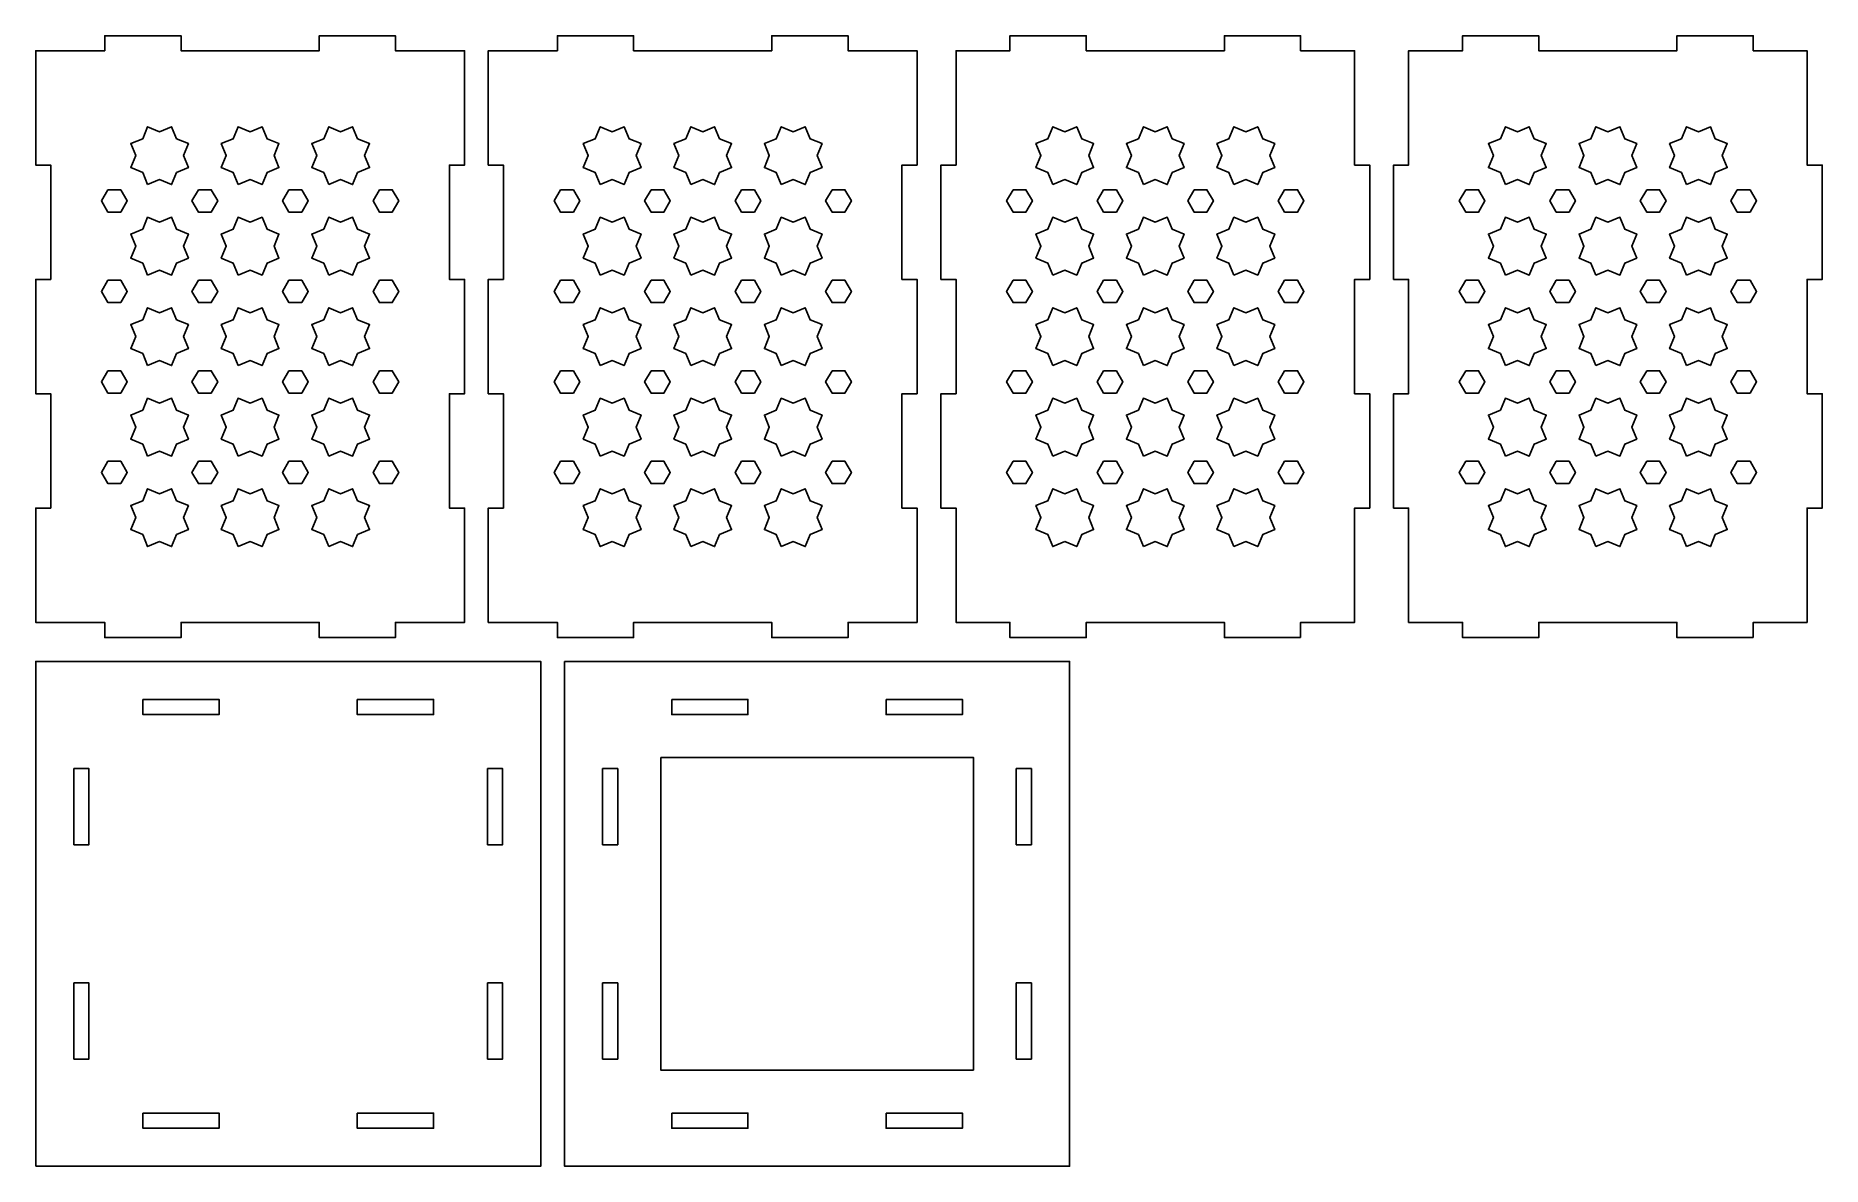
# Model space of a CAD drawing. Header units: millimetres. Extents: x 0 to 375, y -237 to 0.
import ezdxf

# ---------------------------------------------------------------- set-up
doc = ezdxf.new("R2010")
doc.units = ezdxf.units.MM
doc.layers.add('CUT', color=1, linetype='Continuous')

msp = doc.modelspace()

# ---------------------------------------------------------------- linework, layer by layer
at = {"layer": 'CUT'}
for points in [[(3.17, -123.17), (0, -123.17), (0, -99.17), (3.17, -99.17), (3.17, -75.17), (0, -75.17), (0, -51.17), (3.17, -51.17), (3.17, -27.17), (0, -27.17), (0, -3.17), (3.17, -3.17), (14.5, -3.17), (14.5, 0), (30.5, 0), (30.5, -3.17), (59.5, -3.17), (59.5, 0), (75.5, 0), (75.5, -3.17), (86.83, -3.17), (90, -3.17), (90, -27.17), (86.83, -27.17), (86.83, -51.17), (90, -51.17), (90, -75.17), (86.83, -75.17), (86.83, -99.17), (90, -99.17), (90, -123.17), (86.83, -123.17), (75.5, -123.17), (75.5, -126.35), (59.5, -126.35), (59.5, -123.17), (30.5, -123.17), (30.5, -126.35), (14.5, -126.35), (14.5, -123.17), (3.17, -123.17)], [(98.17, -123.17), (95, -123.17), (95, -99.17), (98.17, -99.17), (98.17, -75.17), (95, -75.17), (95, -51.17), (98.17, -51.17), (98.17, -27.17), (95, -27.17), (95, -3.17), (98.17, -3.17), (109.5, -3.17), (109.5, 0), (125.5, 0), (125.5, -3.17), (154.5, -3.17), (154.5, 0), (170.5, 0), (170.5, -3.17), (181.82, -3.17), (185, -3.17), (185, -27.17), (181.82, -27.17), (181.82, -51.17), (185, -51.17), (185, -75.17), (181.82, -75.17), (181.82, -99.17), (185, -99.17), (185, -123.17), (181.82, -123.17), (170.5, -123.17), (170.5, -126.35), (154.5, -126.35), (154.5, -123.17), (125.5, -123.17), (125.5, -126.35), (109.5, -126.35), (109.5, -123.17), (98.17, -123.17)], [(265.5, -126.35), (249.5, -126.35), (249.5, -123.17), (220.5, -123.17), (220.5, -126.35), (204.5, -126.35), (204.5, -123.17), (193.18, -123.17), (193.18, -99.17), (190, -99.17), (190, -75.17), (193.18, -75.17), (193.18, -51.17), (190, -51.17), (190, -27.17), (193.18, -27.17), (193.18, -3.17), (204.5, -3.17), (204.5, 0), (220.5, 0), (220.5, -3.17), (249.5, -3.17), (249.5, 0), (265.5, 0), (265.5, -3.17), (276.82, -3.17), (276.82, -27.17), (280, -27.17), (280, -51.17), (276.82, -51.17), (276.82, -75.17), (280, -75.17), (280, -99.17), (276.82, -99.17), (276.82, -123.17), (265.5, -123.17), (265.5, -126.35)], [(360.5, -126.35), (344.5, -126.35), (344.5, -123.17), (315.5, -123.17), (315.5, -126.35), (299.5, -126.35), (299.5, -123.17), (288.18, -123.17), (288.18, -99.17), (285, -99.17), (285, -75.17), (288.18, -75.17), (288.18, -51.17), (285, -51.17), (285, -27.17), (288.18, -27.17), (288.18, -3.17), (299.5, -3.17), (299.5, 0), (315.5, 0), (315.5, -3.17), (344.5, -3.17), (344.5, 0), (360.5, 0), (360.5, -3.17), (371.82, -3.17), (371.82, -27.17), (375, -27.17), (375, -51.17), (371.82, -51.17), (371.82, -75.17), (375, -75.17), (375, -99.17), (371.82, -99.17), (371.82, -123.17), (360.5, -123.17), (360.5, -126.35)], [(23.49, -31.24), (26, -30.2), (28.51, -31.24), (29.55, -28.73), (32.06, -27.69), (31.02, -25.17), (32.06, -22.66), (29.55, -21.62), (28.51, -19.11), (26, -20.15), (23.49, -19.11), (22.45, -21.62), (19.94, -22.66), (20.98, -25.17), (19.94, -27.69), (22.45, -28.73), (23.49, -31.24)], [(42.49, -31.24), (45, -30.2), (47.51, -31.24), (48.55, -28.73), (51.06, -27.69), (50.02, -25.17), (51.06, -22.66), (48.55, -21.62), (47.51, -19.11), (45, -20.15), (42.49, -19.11), (41.45, -21.62), (38.94, -22.66), (39.98, -25.17), (38.94, -27.69), (41.45, -28.73), (42.49, -31.24)], [(61.49, -31.24), (64, -30.2), (66.51, -31.24), (67.55, -28.73), (70.06, -27.69), (69.02, -25.17), (70.06, -22.66), (67.55, -21.62), (66.51, -19.11), (64, -20.15), (61.49, -19.11), (60.45, -21.62), (57.94, -22.66), (58.98, -25.17), (57.94, -27.69), (60.45, -28.73), (61.49, -31.24)], [(118.49, -31.24), (121, -30.2), (123.51, -31.24), (124.55, -28.73), (127.06, -27.69), (126.02, -25.17), (127.06, -22.66), (124.55, -21.62), (123.51, -19.11), (121, -20.15), (118.49, -19.11), (117.45, -21.62), (114.94, -22.66), (115.98, -25.17), (114.94, -27.69), (117.45, -28.73), (118.49, -31.24)], [(137.49, -31.24), (140, -30.2), (142.51, -31.24), (143.55, -28.73), (146.06, -27.69), (145.02, -25.17), (146.06, -22.66), (143.55, -21.62), (142.51, -19.11), (140, -20.15), (137.49, -19.11), (136.45, -21.62), (133.94, -22.66), (134.98, -25.17), (133.94, -27.69), (136.45, -28.73), (137.49, -31.24)], [(156.49, -31.24), (159, -30.2), (161.51, -31.24), (162.55, -28.73), (165.06, -27.69), (164.02, -25.17), (165.06, -22.66), (162.55, -21.62), (161.51, -19.11), (159, -20.15), (156.49, -19.11), (155.45, -21.62), (152.94, -22.66), (153.98, -25.17), (152.94, -27.69), (155.45, -28.73), (156.49, -31.24)], [(213.49, -31.24), (216, -30.2), (218.51, -31.24), (219.55, -28.73), (222.06, -27.69), (221.02, -25.17), (222.06, -22.66), (219.55, -21.62), (218.51, -19.11), (216, -20.15), (213.49, -19.11), (212.45, -21.62), (209.94, -22.66), (210.98, -25.17), (209.94, -27.69), (212.45, -28.73), (213.49, -31.24)], [(232.49, -31.24), (235, -30.2), (237.51, -31.24), (238.55, -28.73), (241.06, -27.69), (240.02, -25.17), (241.06, -22.66), (238.55, -21.62), (237.51, -19.11), (235, -20.15), (232.49, -19.11), (231.45, -21.62), (228.94, -22.66), (229.98, -25.17), (228.94, -27.69), (231.45, -28.73), (232.49, -31.24)], [(251.49, -31.24), (254, -30.2), (256.51, -31.24), (257.55, -28.73), (260.06, -27.69), (259.02, -25.17), (260.06, -22.66), (257.55, -21.62), (256.51, -19.11), (254, -20.15), (251.49, -19.11), (250.45, -21.62), (247.94, -22.66), (248.98, -25.17), (247.94, -27.69), (250.45, -28.73), (251.49, -31.24)], [(308.49, -31.24), (311, -30.2), (313.51, -31.24), (314.55, -28.73), (317.06, -27.69), (316.02, -25.17), (317.06, -22.66), (314.55, -21.62), (313.51, -19.11), (311, -20.15), (308.49, -19.11), (307.45, -21.62), (304.94, -22.66), (305.98, -25.17), (304.94, -27.69), (307.45, -28.73), (308.49, -31.24)], [(327.49, -31.24), (330, -30.2), (332.51, -31.24), (333.55, -28.73), (336.06, -27.69), (335.02, -25.17), (336.06, -22.66), (333.55, -21.62), (332.51, -19.11), (330, -20.15), (327.49, -19.11), (326.45, -21.62), (323.94, -22.66), (324.98, -25.17), (323.94, -27.69), (326.45, -28.73), (327.49, -31.24)], [(346.49, -31.24), (349, -30.2), (351.51, -31.24), (352.55, -28.73), (355.06, -27.69), (354.02, -25.17), (355.06, -22.66), (352.55, -21.62), (351.51, -19.11), (349, -20.15), (346.49, -19.11), (345.45, -21.62), (342.94, -22.66), (343.98, -25.17), (342.94, -27.69), (345.45, -28.73), (346.49, -31.24)], [(15.15, -32.34), (13.8, -34.67), (15.15, -37.01), (17.85, -37.01), (19.2, -34.67), (17.85, -32.34), (15.15, -32.34)], [(34.15, -32.34), (32.8, -34.67), (34.15, -37.01), (36.85, -37.01), (38.2, -34.67), (36.85, -32.34), (34.15, -32.34)], [(53.15, -32.34), (51.8, -34.67), (53.15, -37.01), (55.85, -37.01), (57.2, -34.67), (55.85, -32.34), (53.15, -32.34)], [(72.15, -32.34), (70.8, -34.67), (72.15, -37.01), (74.85, -37.01), (76.2, -34.67), (74.85, -32.34), (72.15, -32.34)], [(110.15, -32.34), (108.8, -34.67), (110.15, -37.01), (112.85, -37.01), (114.2, -34.67), (112.85, -32.34), (110.15, -32.34)], [(129.15, -32.34), (127.8, -34.67), (129.15, -37.01), (131.85, -37.01), (133.2, -34.67), (131.85, -32.34), (129.15, -32.34)], [(148.15, -32.34), (146.8, -34.67), (148.15, -37.01), (150.85, -37.01), (152.2, -34.67), (150.85, -32.34), (148.15, -32.34)], [(167.15, -32.34), (165.8, -34.67), (167.15, -37.01), (169.85, -37.01), (171.2, -34.67), (169.85, -32.34), (167.15, -32.34)], [(205.15, -32.34), (203.8, -34.67), (205.15, -37.01), (207.85, -37.01), (209.2, -34.67), (207.85, -32.34), (205.15, -32.34)], [(224.15, -32.34), (222.8, -34.67), (224.15, -37.01), (226.85, -37.01), (228.2, -34.67), (226.85, -32.34), (224.15, -32.34)], [(243.15, -32.34), (241.8, -34.67), (243.15, -37.01), (245.85, -37.01), (247.2, -34.67), (245.85, -32.34), (243.15, -32.34)], [(262.15, -32.34), (260.8, -34.67), (262.15, -37.01), (264.85, -37.01), (266.2, -34.67), (264.85, -32.34), (262.15, -32.34)], [(300.15, -32.34), (298.8, -34.67), (300.15, -37.01), (302.85, -37.01), (304.2, -34.67), (302.85, -32.34), (300.15, -32.34)], [(319.15, -32.34), (317.8, -34.67), (319.15, -37.01), (321.85, -37.01), (323.2, -34.67), (321.85, -32.34), (319.15, -32.34)], [(338.15, -32.34), (336.8, -34.67), (338.15, -37.01), (340.85, -37.01), (342.2, -34.67), (340.85, -32.34), (338.15, -32.34)], [(357.15, -32.34), (355.8, -34.67), (357.15, -37.01), (359.85, -37.01), (361.2, -34.67), (359.85, -32.34), (357.15, -32.34)], [(23.49, -50.24), (26, -49.2), (28.51, -50.24), (29.55, -47.73), (32.06, -46.69), (31.02, -44.17), (32.06, -41.66), (29.55, -40.62), (28.51, -38.11), (26, -39.15), (23.49, -38.11), (22.45, -40.62), (19.94, -41.66), (20.98, -44.17), (19.94, -46.69), (22.45, -47.73), (23.49, -50.24)], [(42.49, -50.24), (45, -49.2), (47.51, -50.24), (48.55, -47.73), (51.06, -46.69), (50.02, -44.17), (51.06, -41.66), (48.55, -40.62), (47.51, -38.11), (45, -39.15), (42.49, -38.11), (41.45, -40.62), (38.94, -41.66), (39.98, -44.17), (38.94, -46.69), (41.45, -47.73), (42.49, -50.24)], [(61.49, -50.24), (64, -49.2), (66.51, -50.24), (67.55, -47.73), (70.06, -46.69), (69.02, -44.17), (70.06, -41.66), (67.55, -40.62), (66.51, -38.11), (64, -39.15), (61.49, -38.11), (60.45, -40.62), (57.94, -41.66), (58.98, -44.17), (57.94, -46.69), (60.45, -47.73), (61.49, -50.24)], [(118.49, -50.24), (121, -49.2), (123.51, -50.24), (124.55, -47.73), (127.06, -46.69), (126.02, -44.17), (127.06, -41.66), (124.55, -40.62), (123.51, -38.11), (121, -39.15), (118.49, -38.11), (117.45, -40.62), (114.94, -41.66), (115.98, -44.17), (114.94, -46.69), (117.45, -47.73), (118.49, -50.24)], [(137.49, -50.24), (140, -49.2), (142.51, -50.24), (143.55, -47.73), (146.06, -46.69), (145.02, -44.17), (146.06, -41.66), (143.55, -40.62), (142.51, -38.11), (140, -39.15), (137.49, -38.11), (136.45, -40.62), (133.94, -41.66), (134.98, -44.17), (133.94, -46.69), (136.45, -47.73), (137.49, -50.24)], [(156.49, -50.24), (159, -49.2), (161.51, -50.24), (162.55, -47.73), (165.06, -46.69), (164.02, -44.17), (165.06, -41.66), (162.55, -40.62), (161.51, -38.11), (159, -39.15), (156.49, -38.11), (155.45, -40.62), (152.94, -41.66), (153.98, -44.17), (152.94, -46.69), (155.45, -47.73), (156.49, -50.24)], [(213.49, -50.24), (216, -49.2), (218.51, -50.24), (219.55, -47.73), (222.06, -46.69), (221.02, -44.17), (222.06, -41.66), (219.55, -40.62), (218.51, -38.11), (216, -39.15), (213.49, -38.11), (212.45, -40.62), (209.94, -41.66), (210.98, -44.17), (209.94, -46.69), (212.45, -47.73), (213.49, -50.24)], [(232.49, -50.24), (235, -49.2), (237.51, -50.24), (238.55, -47.73), (241.06, -46.69), (240.02, -44.17), (241.06, -41.66), (238.55, -40.62), (237.51, -38.11), (235, -39.15), (232.49, -38.11), (231.45, -40.62), (228.94, -41.66), (229.98, -44.17), (228.94, -46.69), (231.45, -47.73), (232.49, -50.24)], [(251.49, -50.24), (254, -49.2), (256.51, -50.24), (257.55, -47.73), (260.06, -46.69), (259.02, -44.17), (260.06, -41.66), (257.55, -40.62), (256.51, -38.11), (254, -39.15), (251.49, -38.11), (250.45, -40.62), (247.94, -41.66), (248.98, -44.17), (247.94, -46.69), (250.45, -47.73), (251.49, -50.24)], [(308.49, -50.24), (311, -49.2), (313.51, -50.24), (314.55, -47.73), (317.06, -46.69), (316.02, -44.17), (317.06, -41.66), (314.55, -40.62), (313.51, -38.11), (311, -39.15), (308.49, -38.11), (307.45, -40.62), (304.94, -41.66), (305.98, -44.17), (304.94, -46.69), (307.45, -47.73), (308.49, -50.24)], [(327.49, -50.24), (330, -49.2), (332.51, -50.24), (333.55, -47.73), (336.06, -46.69), (335.02, -44.17), (336.06, -41.66), (333.55, -40.62), (332.51, -38.11), (330, -39.15), (327.49, -38.11), (326.45, -40.62), (323.94, -41.66), (324.98, -44.17), (323.94, -46.69), (326.45, -47.73), (327.49, -50.24)], [(346.49, -50.24), (349, -49.2), (351.51, -50.24), (352.55, -47.73), (355.06, -46.69), (354.02, -44.17), (355.06, -41.66), (352.55, -40.62), (351.51, -38.11), (349, -39.15), (346.49, -38.11), (345.45, -40.62), (342.94, -41.66), (343.98, -44.17), (342.94, -46.69), (345.45, -47.73), (346.49, -50.24)], [(15.15, -51.34), (13.8, -53.67), (15.15, -56.01), (17.85, -56.01), (19.2, -53.67), (17.85, -51.34), (15.15, -51.34)], [(34.15, -51.34), (32.8, -53.67), (34.15, -56.01), (36.85, -56.01), (38.2, -53.67), (36.85, -51.34), (34.15, -51.34)], [(53.15, -51.34), (51.8, -53.67), (53.15, -56.01), (55.85, -56.01), (57.2, -53.67), (55.85, -51.34), (53.15, -51.34)], [(72.15, -51.34), (70.8, -53.67), (72.15, -56.01), (74.85, -56.01), (76.2, -53.67), (74.85, -51.34), (72.15, -51.34)], [(110.15, -51.34), (108.8, -53.67), (110.15, -56.01), (112.85, -56.01), (114.2, -53.67), (112.85, -51.34), (110.15, -51.34)], [(129.15, -51.34), (127.8, -53.67), (129.15, -56.01), (131.85, -56.01), (133.2, -53.67), (131.85, -51.34), (129.15, -51.34)], [(148.15, -51.34), (146.8, -53.67), (148.15, -56.01), (150.85, -56.01), (152.2, -53.67), (150.85, -51.34), (148.15, -51.34)], [(167.15, -51.34), (165.8, -53.67), (167.15, -56.01), (169.85, -56.01), (171.2, -53.67), (169.85, -51.34), (167.15, -51.34)], [(205.15, -51.34), (203.8, -53.67), (205.15, -56.01), (207.85, -56.01), (209.2, -53.67), (207.85, -51.34), (205.15, -51.34)], [(224.15, -51.34), (222.8, -53.67), (224.15, -56.01), (226.85, -56.01), (228.2, -53.67), (226.85, -51.34), (224.15, -51.34)], [(243.15, -51.34), (241.8, -53.67), (243.15, -56.01), (245.85, -56.01), (247.2, -53.67), (245.85, -51.34), (243.15, -51.34)], [(262.15, -51.34), (260.8, -53.67), (262.15, -56.01), (264.85, -56.01), (266.2, -53.67), (264.85, -51.34), (262.15, -51.34)], [(300.15, -51.34), (298.8, -53.67), (300.15, -56.01), (302.85, -56.01), (304.2, -53.67), (302.85, -51.34), (300.15, -51.34)], [(319.15, -51.34), (317.8, -53.67), (319.15, -56.01), (321.85, -56.01), (323.2, -53.67), (321.85, -51.34), (319.15, -51.34)], [(338.15, -51.34), (336.8, -53.67), (338.15, -56.01), (340.85, -56.01), (342.2, -53.67), (340.85, -51.34), (338.15, -51.34)], [(357.15, -51.34), (355.8, -53.67), (357.15, -56.01), (359.85, -56.01), (361.2, -53.67), (359.85, -51.34), (357.15, -51.34)], [(23.49, -69.24), (26, -68.2), (28.51, -69.24), (29.55, -66.73), (32.06, -65.69), (31.02, -63.17), (32.06, -60.66), (29.55, -59.62), (28.51, -57.11), (26, -58.15), (23.49, -57.11), (22.45, -59.62), (19.94, -60.66), (20.98, -63.17), (19.94, -65.69), (22.45, -66.73), (23.49, -69.24)], [(42.49, -69.24), (45, -68.2), (47.51, -69.24), (48.55, -66.73), (51.06, -65.69), (50.02, -63.17), (51.06, -60.66), (48.55, -59.62), (47.51, -57.11), (45, -58.15), (42.49, -57.11), (41.45, -59.62), (38.94, -60.66), (39.98, -63.17), (38.94, -65.69), (41.45, -66.73), (42.49, -69.24)], [(61.49, -69.24), (64, -68.2), (66.51, -69.24), (67.55, -66.73), (70.06, -65.69), (69.02, -63.17), (70.06, -60.66), (67.55, -59.62), (66.51, -57.11), (64, -58.15), (61.49, -57.11), (60.45, -59.62), (57.94, -60.66), (58.98, -63.17), (57.94, -65.69), (60.45, -66.73), (61.49, -69.24)], [(118.49, -69.24), (121, -68.2), (123.51, -69.24), (124.55, -66.73), (127.06, -65.69), (126.02, -63.17), (127.06, -60.66), (124.55, -59.62), (123.51, -57.11), (121, -58.15), (118.49, -57.11), (117.45, -59.62), (114.94, -60.66), (115.98, -63.17), (114.94, -65.69), (117.45, -66.73), (118.49, -69.24)], [(137.49, -69.24), (140, -68.2), (142.51, -69.24), (143.55, -66.73), (146.06, -65.69), (145.02, -63.17), (146.06, -60.66), (143.55, -59.62), (142.51, -57.11), (140, -58.15), (137.49, -57.11), (136.45, -59.62), (133.94, -60.66), (134.98, -63.17), (133.94, -65.69), (136.45, -66.73), (137.49, -69.24)], [(156.49, -69.24), (159, -68.2), (161.51, -69.24), (162.55, -66.73), (165.06, -65.69), (164.02, -63.17), (165.06, -60.66), (162.55, -59.62), (161.51, -57.11), (159, -58.15), (156.49, -57.11), (155.45, -59.62), (152.94, -60.66), (153.98, -63.17), (152.94, -65.69), (155.45, -66.73), (156.49, -69.24)], [(213.49, -69.24), (216, -68.2), (218.51, -69.24), (219.55, -66.73), (222.06, -65.69), (221.02, -63.17), (222.06, -60.66), (219.55, -59.62), (218.51, -57.11), (216, -58.15), (213.49, -57.11), (212.45, -59.62), (209.94, -60.66), (210.98, -63.17), (209.94, -65.69), (212.45, -66.73), (213.49, -69.24)], [(232.49, -69.24), (235, -68.2), (237.51, -69.24), (238.55, -66.73), (241.06, -65.69), (240.02, -63.17), (241.06, -60.66), (238.55, -59.62), (237.51, -57.11), (235, -58.15), (232.49, -57.11), (231.45, -59.62), (228.94, -60.66), (229.98, -63.17), (228.94, -65.69), (231.45, -66.73), (232.49, -69.24)], [(251.49, -69.24), (254, -68.2), (256.51, -69.24), (257.55, -66.73), (260.06, -65.69), (259.02, -63.17), (260.06, -60.66), (257.55, -59.62), (256.51, -57.11), (254, -58.15), (251.49, -57.11), (250.45, -59.62), (247.94, -60.66), (248.98, -63.17), (247.94, -65.69), (250.45, -66.73), (251.49, -69.24)], [(308.49, -69.24), (311, -68.2), (313.51, -69.24), (314.55, -66.73), (317.06, -65.69), (316.02, -63.17), (317.06, -60.66), (314.55, -59.62), (313.51, -57.11), (311, -58.15), (308.49, -57.11), (307.45, -59.62), (304.94, -60.66), (305.98, -63.17), (304.94, -65.69), (307.45, -66.73), (308.49, -69.24)], [(327.49, -69.24), (330, -68.2), (332.51, -69.24), (333.55, -66.73), (336.06, -65.69), (335.02, -63.17), (336.06, -60.66), (333.55, -59.62), (332.51, -57.11), (330, -58.15), (327.49, -57.11), (326.45, -59.62), (323.94, -60.66), (324.98, -63.17), (323.94, -65.69), (326.45, -66.73), (327.49, -69.24)], [(346.49, -69.24), (349, -68.2), (351.51, -69.24), (352.55, -66.73), (355.06, -65.69), (354.02, -63.17), (355.06, -60.66), (352.55, -59.62), (351.51, -57.11), (349, -58.15), (346.49, -57.11), (345.45, -59.62), (342.94, -60.66), (343.98, -63.17), (342.94, -65.69), (345.45, -66.73), (346.49, -69.24)], [(15.15, -70.34), (13.8, -72.67), (15.15, -75.01), (17.85, -75.01), (19.2, -72.67), (17.85, -70.34), (15.15, -70.34)], [(34.15, -70.34), (32.8, -72.67), (34.15, -75.01), (36.85, -75.01), (38.2, -72.67), (36.85, -70.34), (34.15, -70.34)], [(53.15, -70.34), (51.8, -72.67), (53.15, -75.01), (55.85, -75.01), (57.2, -72.67), (55.85, -70.34), (53.15, -70.34)], [(72.15, -70.34), (70.8, -72.67), (72.15, -75.01), (74.85, -75.01), (76.2, -72.67), (74.85, -70.34), (72.15, -70.34)], [(110.15, -70.34), (108.8, -72.67), (110.15, -75.01), (112.85, -75.01), (114.2, -72.67), (112.85, -70.34), (110.15, -70.34)], [(129.15, -70.34), (127.8, -72.67), (129.15, -75.01), (131.85, -75.01), (133.2, -72.67), (131.85, -70.34), (129.15, -70.34)], [(148.15, -70.34), (146.8, -72.67), (148.15, -75.01), (150.85, -75.01), (152.2, -72.67), (150.85, -70.34), (148.15, -70.34)], [(167.15, -70.34), (165.8, -72.67), (167.15, -75.01), (169.85, -75.01), (171.2, -72.67), (169.85, -70.34), (167.15, -70.34)], [(205.15, -70.34), (203.8, -72.67), (205.15, -75.01), (207.85, -75.01), (209.2, -72.67), (207.85, -70.34), (205.15, -70.34)], [(224.15, -70.34), (222.8, -72.67), (224.15, -75.01), (226.85, -75.01), (228.2, -72.67), (226.85, -70.34), (224.15, -70.34)], [(243.15, -70.34), (241.8, -72.67), (243.15, -75.01), (245.85, -75.01), (247.2, -72.67), (245.85, -70.34), (243.15, -70.34)], [(262.15, -70.34), (260.8, -72.67), (262.15, -75.01), (264.85, -75.01), (266.2, -72.67), (264.85, -70.34), (262.15, -70.34)], [(300.15, -70.34), (298.8, -72.67), (300.15, -75.01), (302.85, -75.01), (304.2, -72.67), (302.85, -70.34), (300.15, -70.34)], [(319.15, -70.34), (317.8, -72.67), (319.15, -75.01), (321.85, -75.01), (323.2, -72.67), (321.85, -70.34), (319.15, -70.34)], [(338.15, -70.34), (336.8, -72.67), (338.15, -75.01), (340.85, -75.01), (342.2, -72.67), (340.85, -70.34), (338.15, -70.34)], [(357.15, -70.34), (355.8, -72.67), (357.15, -75.01), (359.85, -75.01), (361.2, -72.67), (359.85, -70.34), (357.15, -70.34)], [(23.49, -88.24), (26, -87.2), (28.51, -88.24), (29.55, -85.73), (32.06, -84.69), (31.02, -82.17), (32.06, -79.66), (29.55, -78.62), (28.51, -76.11), (26, -77.15), (23.49, -76.11), (22.45, -78.62), (19.94, -79.66), (20.98, -82.17), (19.94, -84.69), (22.45, -85.73), (23.49, -88.24)], [(42.49, -88.24), (45, -87.2), (47.51, -88.24), (48.55, -85.73), (51.06, -84.69), (50.02, -82.17), (51.06, -79.66), (48.55, -78.62), (47.51, -76.11), (45, -77.15), (42.49, -76.11), (41.45, -78.62), (38.94, -79.66), (39.98, -82.17), (38.94, -84.69), (41.45, -85.73), (42.49, -88.24)], [(61.49, -88.24), (64, -87.2), (66.51, -88.24), (67.55, -85.73), (70.06, -84.69), (69.02, -82.17), (70.06, -79.66), (67.55, -78.62), (66.51, -76.11), (64, -77.15), (61.49, -76.11), (60.45, -78.62), (57.94, -79.66), (58.98, -82.17), (57.94, -84.69), (60.45, -85.73), (61.49, -88.24)], [(118.49, -88.24), (121, -87.2), (123.51, -88.24), (124.55, -85.73), (127.06, -84.69), (126.02, -82.17), (127.06, -79.66), (124.55, -78.62), (123.51, -76.11), (121, -77.15), (118.49, -76.11), (117.45, -78.62), (114.94, -79.66), (115.98, -82.17), (114.94, -84.69), (117.45, -85.73), (118.49, -88.24)], [(137.49, -88.24), (140, -87.2), (142.51, -88.24), (143.55, -85.73), (146.06, -84.69), (145.02, -82.17), (146.06, -79.66), (143.55, -78.62), (142.51, -76.11), (140, -77.15), (137.49, -76.11), (136.45, -78.62), (133.94, -79.66), (134.98, -82.17), (133.94, -84.69), (136.45, -85.73), (137.49, -88.24)], [(156.49, -88.24), (159, -87.2), (161.51, -88.24), (162.55, -85.73), (165.06, -84.69), (164.02, -82.17), (165.06, -79.66), (162.55, -78.62), (161.51, -76.11), (159, -77.15), (156.49, -76.11), (155.45, -78.62), (152.94, -79.66), (153.98, -82.17), (152.94, -84.69), (155.45, -85.73), (156.49, -88.24)], [(213.49, -88.24), (216, -87.2), (218.51, -88.24), (219.55, -85.73), (222.06, -84.69), (221.02, -82.17), (222.06, -79.66), (219.55, -78.62), (218.51, -76.11), (216, -77.15), (213.49, -76.11), (212.45, -78.62), (209.94, -79.66), (210.98, -82.17), (209.94, -84.69), (212.45, -85.73), (213.49, -88.24)], [(232.49, -88.24), (235, -87.2), (237.51, -88.24), (238.55, -85.73), (241.06, -84.69), (240.02, -82.17), (241.06, -79.66), (238.55, -78.62), (237.51, -76.11), (235, -77.15), (232.49, -76.11), (231.45, -78.62), (228.94, -79.66), (229.98, -82.17), (228.94, -84.69), (231.45, -85.73), (232.49, -88.24)], [(251.49, -88.24), (254, -87.2), (256.51, -88.24), (257.55, -85.73), (260.06, -84.69), (259.02, -82.17), (260.06, -79.66), (257.55, -78.62), (256.51, -76.11), (254, -77.15), (251.49, -76.11), (250.45, -78.62), (247.94, -79.66), (248.98, -82.17), (247.94, -84.69), (250.45, -85.73), (251.49, -88.24)], [(308.49, -88.24), (311, -87.2), (313.51, -88.24), (314.55, -85.73), (317.06, -84.69), (316.02, -82.17), (317.06, -79.66), (314.55, -78.62), (313.51, -76.11), (311, -77.15), (308.49, -76.11), (307.45, -78.62), (304.94, -79.66), (305.98, -82.17), (304.94, -84.69), (307.45, -85.73), (308.49, -88.24)], [(327.49, -88.24), (330, -87.2), (332.51, -88.24), (333.55, -85.73), (336.06, -84.69), (335.02, -82.17), (336.06, -79.66), (333.55, -78.62), (332.51, -76.11), (330, -77.15), (327.49, -76.11), (326.45, -78.62), (323.94, -79.66), (324.98, -82.17), (323.94, -84.69), (326.45, -85.73), (327.49, -88.24)], [(346.49, -88.24), (349, -87.2), (351.51, -88.24), (352.55, -85.73), (355.06, -84.69), (354.02, -82.17), (355.06, -79.66), (352.55, -78.62), (351.51, -76.11), (349, -77.15), (346.49, -76.11), (345.45, -78.62), (342.94, -79.66), (343.98, -82.17), (342.94, -84.69), (345.45, -85.73), (346.49, -88.24)], [(15.15, -89.34), (13.8, -91.67), (15.15, -94.01), (17.85, -94.01), (19.2, -91.67), (17.85, -89.34), (15.15, -89.34)], [(34.15, -89.34), (32.8, -91.67), (34.15, -94.01), (36.85, -94.01), (38.2, -91.67), (36.85, -89.34), (34.15, -89.34)], [(53.15, -89.34), (51.8, -91.67), (53.15, -94.01), (55.85, -94.01), (57.2, -91.67), (55.85, -89.34), (53.15, -89.34)], [(72.15, -89.34), (70.8, -91.67), (72.15, -94.01), (74.85, -94.01), (76.2, -91.67), (74.85, -89.34), (72.15, -89.34)], [(110.15, -89.34), (108.8, -91.67), (110.15, -94.01), (112.85, -94.01), (114.2, -91.67), (112.85, -89.34), (110.15, -89.34)], [(129.15, -89.34), (127.8, -91.67), (129.15, -94.01), (131.85, -94.01), (133.2, -91.67), (131.85, -89.34), (129.15, -89.34)], [(148.15, -89.34), (146.8, -91.67), (148.15, -94.01), (150.85, -94.01), (152.2, -91.67), (150.85, -89.34), (148.15, -89.34)], [(167.15, -89.34), (165.8, -91.67), (167.15, -94.01), (169.85, -94.01), (171.2, -91.67), (169.85, -89.34), (167.15, -89.34)], [(205.15, -89.34), (203.8, -91.67), (205.15, -94.01), (207.85, -94.01), (209.2, -91.67), (207.85, -89.34), (205.15, -89.34)], [(224.15, -89.34), (222.8, -91.67), (224.15, -94.01), (226.85, -94.01), (228.2, -91.67), (226.85, -89.34), (224.15, -89.34)], [(243.15, -89.34), (241.8, -91.67), (243.15, -94.01), (245.85, -94.01), (247.2, -91.67), (245.85, -89.34), (243.15, -89.34)], [(262.15, -89.34), (260.8, -91.67), (262.15, -94.01), (264.85, -94.01), (266.2, -91.67), (264.85, -89.34), (262.15, -89.34)], [(300.15, -89.34), (298.8, -91.67), (300.15, -94.01), (302.85, -94.01), (304.2, -91.67), (302.85, -89.34), (300.15, -89.34)], [(319.15, -89.34), (317.8, -91.67), (319.15, -94.01), (321.85, -94.01), (323.2, -91.67), (321.85, -89.34), (319.15, -89.34)], [(338.15, -89.34), (336.8, -91.67), (338.15, -94.01), (340.85, -94.01), (342.2, -91.67), (340.85, -89.34), (338.15, -89.34)], [(357.15, -89.34), (355.8, -91.67), (357.15, -94.01), (359.85, -94.01), (361.2, -91.67), (359.85, -89.34), (357.15, -89.34)], [(26, -106.2), (28.51, -107.24), (29.55, -104.73), (32.06, -103.69), (31.02, -101.17), (32.06, -98.66), (29.55, -97.62), (28.51, -95.11), (26, -96.15), (23.49, -95.11), (22.45, -97.62), (19.94, -98.66), (20.98, -101.17), (19.94, -103.69), (22.45, -104.73), (23.49, -107.24), (26, -106.2)], [(42.49, -107.24), (45, -106.2), (47.51, -107.24), (48.55, -104.73), (51.06, -103.69), (50.02, -101.17), (51.06, -98.66), (48.55, -97.62), (47.51, -95.11), (45, -96.15), (42.49, -95.11), (41.45, -97.62), (38.94, -98.66), (39.98, -101.17), (38.94, -103.69), (41.45, -104.73), (42.49, -107.24)], [(61.49, -107.24), (64, -106.2), (66.51, -107.24), (67.55, -104.73), (70.06, -103.69), (69.02, -101.17), (70.06, -98.66), (67.55, -97.62), (66.51, -95.11), (64, -96.15), (61.49, -95.11), (60.45, -97.62), (57.94, -98.66), (58.98, -101.17), (57.94, -103.69), (60.45, -104.73), (61.49, -107.24)], [(121, -106.2), (123.51, -107.24), (124.55, -104.73), (127.06, -103.69), (126.02, -101.17), (127.06, -98.66), (124.55, -97.62), (123.51, -95.11), (121, -96.15), (118.49, -95.11), (117.45, -97.62), (114.94, -98.66), (115.98, -101.17), (114.94, -103.69), (117.45, -104.73), (118.49, -107.24), (121, -106.2)], [(137.49, -107.24), (140, -106.2), (142.51, -107.24), (143.55, -104.73), (146.06, -103.69), (145.02, -101.17), (146.06, -98.66), (143.55, -97.62), (142.51, -95.11), (140, -96.15), (137.49, -95.11), (136.45, -97.62), (133.94, -98.66), (134.98, -101.17), (133.94, -103.69), (136.45, -104.73), (137.49, -107.24)], [(156.49, -107.24), (159, -106.2), (161.51, -107.24), (162.55, -104.73), (165.06, -103.69), (164.02, -101.17), (165.06, -98.66), (162.55, -97.62), (161.51, -95.11), (159, -96.15), (156.49, -95.11), (155.45, -97.62), (152.94, -98.66), (153.98, -101.17), (152.94, -103.69), (155.45, -104.73), (156.49, -107.24)], [(216, -106.2), (218.51, -107.24), (219.55, -104.73), (222.06, -103.69), (221.02, -101.17), (222.06, -98.66), (219.55, -97.62), (218.51, -95.11), (216, -96.15), (213.49, -95.11), (212.45, -97.62), (209.94, -98.66), (210.98, -101.17), (209.94, -103.69), (212.45, -104.73), (213.49, -107.24), (216, -106.2)], [(232.49, -107.24), (235, -106.2), (237.51, -107.24), (238.55, -104.73), (241.06, -103.69), (240.02, -101.17), (241.06, -98.66), (238.55, -97.62), (237.51, -95.11), (235, -96.15), (232.49, -95.11), (231.45, -97.62), (228.94, -98.66), (229.98, -101.17), (228.94, -103.69), (231.45, -104.73), (232.49, -107.24)], [(251.49, -107.24), (254, -106.2), (256.51, -107.24), (257.55, -104.73), (260.06, -103.69), (259.02, -101.17), (260.06, -98.66), (257.55, -97.62), (256.51, -95.11), (254, -96.15), (251.49, -95.11), (250.45, -97.62), (247.94, -98.66), (248.98, -101.17), (247.94, -103.69), (250.45, -104.73), (251.49, -107.24)], [(311, -106.2), (313.51, -107.24), (314.55, -104.73), (317.06, -103.69), (316.02, -101.17), (317.06, -98.66), (314.55, -97.62), (313.51, -95.11), (311, -96.15), (308.49, -95.11), (307.45, -97.62), (304.94, -98.66), (305.98, -101.17), (304.94, -103.69), (307.45, -104.73), (308.49, -107.24), (311, -106.2)], [(327.49, -107.24), (330, -106.2), (332.51, -107.24), (333.55, -104.73), (336.06, -103.69), (335.02, -101.17), (336.06, -98.66), (333.55, -97.62), (332.51, -95.11), (330, -96.15), (327.49, -95.11), (326.45, -97.62), (323.94, -98.66), (324.98, -101.17), (323.94, -103.69), (326.45, -104.73), (327.49, -107.24)], [(346.49, -107.24), (349, -106.2), (351.51, -107.24), (352.55, -104.73), (355.06, -103.69), (354.02, -101.17), (355.06, -98.66), (352.55, -97.62), (351.51, -95.11), (349, -96.15), (346.49, -95.11), (345.45, -97.62), (342.94, -98.66), (343.98, -101.17), (342.94, -103.69), (345.45, -104.73), (346.49, -107.24)], [(0, -237.35), (0, -131.35), (106, -131.35), (106, -237.35), (0, -237.35)], [(111, -131.35), (217, -131.35), (217, -237.35), (111, -237.35), (111, -131.35)], [(22.5, -139.35), (22.5, -142.52), (38.5, -142.52), (38.5, -139.35), (22.5, -139.35)], [(67.5, -139.35), (67.5, -142.52), (83.5, -142.52), (83.5, -139.35), (67.5, -139.35)], [(133.5, -139.35), (133.5, -142.52), (149.5, -142.52), (149.5, -139.35), (133.5, -139.35)], [(178.5, -139.35), (178.5, -142.52), (194.5, -142.52), (194.5, -139.35), (178.5, -139.35)], [(131.18, -151.52), (131.18, -217.17), (196.82, -217.17), (196.82, -151.52), (131.18, -151.52)], [(8, -153.85), (8, -169.85), (11.18, -169.85), (11.18, -153.85), (8, -153.85)], [(94.83, -153.85), (94.83, -169.85), (98, -169.85), (98, -153.85), (94.83, -153.85)], [(119, -153.85), (119, -169.85), (122.17, -169.85), (122.17, -153.85), (119, -153.85)], [(205.82, -153.85), (205.82, -169.85), (209, -169.85), (209, -153.85), (205.82, -153.85)], [(8, -198.85), (8, -214.85), (11.18, -214.85), (11.18, -198.85), (8, -198.85)], [(94.83, -198.85), (94.83, -214.85), (98, -214.85), (98, -198.85), (94.83, -198.85)], [(119, -198.85), (119, -214.85), (122.17, -214.85), (122.17, -198.85), (119, -198.85)], [(205.82, -198.85), (205.82, -214.85), (209, -214.85), (209, -198.85), (205.82, -198.85)], [(22.5, -226.17), (22.5, -229.35), (38.5, -229.35), (38.5, -226.17), (22.5, -226.17)], [(67.5, -226.17), (67.5, -229.35), (83.5, -229.35), (83.5, -226.17), (67.5, -226.17)], [(133.5, -226.17), (133.5, -229.35), (149.5, -229.35), (149.5, -226.17), (133.5, -226.17)], [(178.5, -226.17), (178.5, -229.35), (194.5, -229.35), (194.5, -226.17), (178.5, -226.17)]]:
    msp.add_lwpolyline(points, close=True, dxfattribs=at)

doc.saveas('drawing.dxf')
